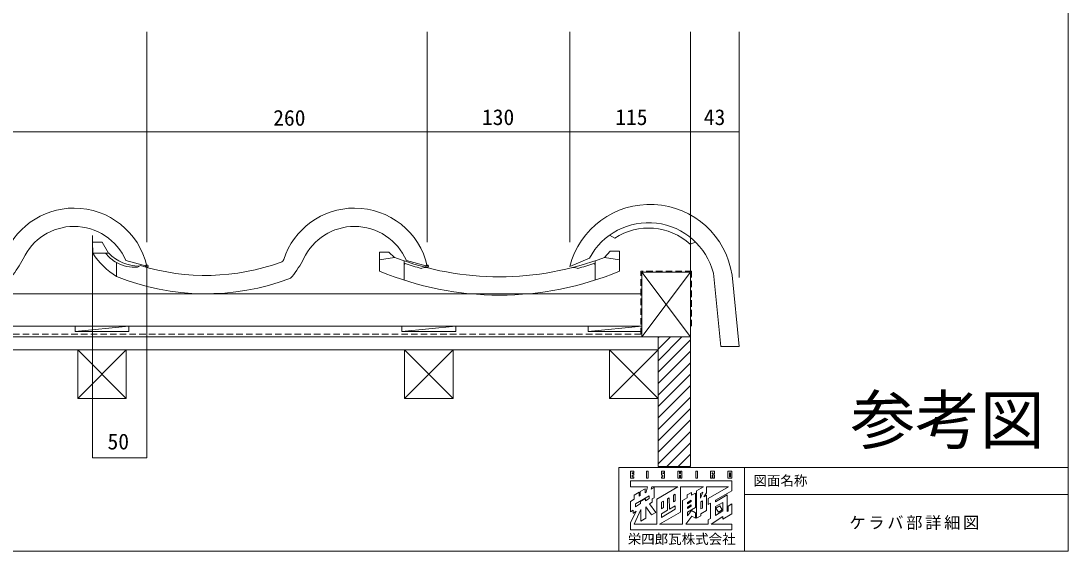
# Model space of a CAD drawing. Units: millimetres, scale not verified. Extents: x -7035 to 2796, y -3458 to 1902.
# Drawn here: x -1852 to -881, y -1438 to -947 of the extents above; entities that cross this region are included whole.
import ezdxf
from ezdxf.enums import TextEntityAlignment as Align

# ---------------------------------------------------------------- set-up
doc = ezdxf.new("R2010")
doc.units = ezdxf.units.MM
doc.header["$LTSCALE"] = 5
doc.header["$PDMODE"] = 32
doc.header["$PDSIZE"] = 2.5
doc.linetypes.add('DASHED1', pattern=[1.8, 1.2, -0.6])
doc.layers.add('0-0', color=7, linetype='Continuous', lineweight=18)
doc.styles.add('ＭＳ ゴシック', font='')
doc.styles.get('ＭＳ ゴシック').set_extended_font_data('MS Gothic')

msp = doc.modelspace()

# ---------------------------------------------------------------- linework, layer by layer
at = {"layer": '0-0'}
for p, q in [((-1735.345, -1151.477), (-1735.345, -956.528)), ((-1475.345, -1151.477), (-1475.345, -956.528)), ((-1343.345, -1151.477), (-1343.345, -956.528)), ((-1231.345, -1179.344), (-1231.345, -956.528)), ((-1186.345, -1184.405), (-1186.345, -956.528)), ((-1186.345, -1049.344), (-2667.801, -1049.344)), ((-1785.659, -1145.22), (-1785.659, -1351.344)), ((-1735.345, -1173.643), (-1735.345, -1351.344)), ((-1276.345, -1179.344), (-1231.345, -1239.344)), ((-1276.345, -1239.344), (-1231.345, -1179.344)), ((-1276.345, -1239.344), (-1276.345, -1179.344)), ((-1231.345, -1179.344), (-1276.345, -1179.344)), ((-1231.345, -1359.344), (-1231.345, -1179.344)), ((-1276.345, -1199.344), (-2580.345, -1199.344)), ((-1276.345, -1229.344), (-2580.345, -1229.344)), ((-1801.845, -1234.344), (-1751.845, -1229.344)), ((-1801.845, -1234.344), (-1801.845, -1229.344)), ((-1751.845, -1234.344), (-1751.845, -1229.344)), ((-1498.845, -1234.344), (-1448.845, -1229.344)), ((-1498.845, -1234.344), (-1498.845, -1229.344)), ((-1448.845, -1234.344), (-1448.845, -1229.344)), ((-1326.345, -1234.344), (-1276.345, -1229.344)), ((-1326.345, -1234.344), (-1326.345, -1229.344)), ((-1231.345, -1239.344), (-2625.345, -1239.344)), ((-1801.845, -1234.344), (-1751.845, -1234.344)), ((-1498.845, -1234.344), (-1448.845, -1234.344)), ((-1326.345, -1234.344), (-1276.345, -1234.344)), ((-1261.345, -1261.345), (-1239.344, -1239.344)), ((-1261.345, -1250.739), (-1249.95, -1239.344)), ((-1261.345, -1240.132), (-1260.557, -1239.344)), ((-1261.345, -1261.345), (-1239.344, -1239.344)), ((-1261.345, -1250.739), (-1249.95, -1239.344)), ((-1261.345, -1240.132), (-1260.557, -1239.344)), ((-1261.345, -1261.345), (-1239.344, -1239.344)), ((-1261.345, -1250.739), (-1249.95, -1239.344)), ((-1261.345, -1240.132), (-1260.557, -1239.344)), ((-1261.345, -1271.952), (-1231.345, -1241.952)), ((-1261.345, -1271.952), (-1231.345, -1241.952)), ((-1261.345, -1271.952), (-1231.345, -1241.952)), ((-1261.345, -1251.344), (-2595.345, -1251.344)), ((-1799.345, -1296.344), (-1754.345, -1251.344)), ((-1754.345, -1296.344), (-1799.345, -1251.344)), ((-1799.345, -1296.344), (-1799.345, -1251.344)), ((-1754.345, -1296.344), (-1754.345, -1251.344)), ((-1496.345, -1296.344), (-1451.345, -1251.344)), ((-1451.345, -1296.344), (-1496.345, -1251.344)), ((-1496.345, -1296.344), (-1496.345, -1251.344)), ((-1451.345, -1296.344), (-1451.345, -1251.344)), ((-1306.345, -1296.344), (-1261.345, -1251.344)), ((-1306.345, -1251.344), (-1261.345, -1296.344)), ((-1261.345, -1282.559), (-1231.345, -1252.559)), ((-1261.345, -1282.559), (-1231.345, -1252.559)), ((-1261.345, -1282.559), (-1231.345, -1252.559)), ((-1261.345, -1293.165), (-1231.345, -1263.165)), ((-1261.345, -1293.165), (-1231.345, -1263.165)), ((-1261.345, -1293.165), (-1231.345, -1263.165)), ((-1261.345, -1303.772), (-1231.345, -1273.772)), ((-1261.345, -1303.772), (-1231.345, -1273.772)), ((-1261.345, -1303.772), (-1231.345, -1273.772)), ((-1261.345, -1314.378), (-1231.345, -1284.378)), ((-1261.345, -1314.378), (-1231.345, -1284.378)), ((-1261.345, -1314.378), (-1231.345, -1284.378)), ((-1754.345, -1296.344), (-1799.345, -1296.344)), ((-1451.345, -1296.344), (-1496.345, -1296.344)), ((-1261.345, -1324.985), (-1231.345, -1294.985)), ((-1261.345, -1324.985), (-1231.345, -1294.985)), ((-1261.345, -1324.985), (-1231.345, -1294.985)), ((-1261.345, -1335.592), (-1231.345, -1305.592)), ((-1261.345, -1335.592), (-1231.345, -1305.592)), ((-1261.345, -1335.592), (-1231.345, -1305.592)), ((-1261.345, -1346.198), (-1231.345, -1316.198)), ((-1261.345, -1346.198), (-1231.345, -1316.198)), ((-1261.345, -1346.198), (-1231.345, -1316.198)), ((-1261.345, -1356.805), (-1231.345, -1326.805)), ((-1261.345, -1356.805), (-1231.345, -1326.805)), ((-1261.345, -1356.805), (-1231.345, -1326.805)), ((-1253.278, -1359.344), (-1231.345, -1337.411)), ((-1253.278, -1359.344), (-1231.345, -1337.411)), ((-1253.278, -1359.344), (-1231.345, -1337.411)), ((-1242.671, -1359.344), (-1231.345, -1348.018)), ((-1242.671, -1359.344), (-1231.345, -1348.018)), ((-1242.671, -1359.344), (-1231.345, -1348.018)), ((-1735.345, -1351.344), (-1785.659, -1351.344)), ((-1232.065, -1359.344), (-1231.345, -1358.625)), ((-1232.065, -1359.344), (-1231.345, -1358.625)), ((-1232.065, -1359.344), (-1231.345, -1358.625)), ((-1283.98, -1363.791), (-1287.023, -1363.791)), ((-1287.023, -1363.791), (-1287.023, -1370.208)), ((-1285.567, -1365.246), (-1283.98, -1365.246)), ((-1285.567, -1365.908), (-1285.567, -1365.246)), ((-1283.98, -1365.908), (-1285.567, -1365.908)), ((-1285.567, -1367.297), (-1283.98, -1367.297)), ((-1285.567, -1368.818), (-1285.567, -1367.297)), ((-1283.98, -1365.246), (-1283.98, -1363.791)), ((-1283.98, -1367.297), (-1283.98, -1365.908)), ((-1270.618, -1363.791), (-1272.14, -1363.791)), ((-1272.14, -1363.791), (-1272.14, -1370.208)), ((-1270.618, -1370.208), (-1270.618, -1363.791)), ((-1255.405, -1363.791), (-1258.382, -1363.791)), ((-1258.382, -1363.791), (-1258.382, -1367.297)), ((-1258.382, -1367.297), (-1256.86, -1367.297)), ((-1256.86, -1365.246), (-1255.405, -1365.246)), ((-1256.86, -1365.908), (-1256.86, -1365.246)), ((-1255.405, -1365.908), (-1256.86, -1365.908)), ((-1256.86, -1367.297), (-1256.86, -1368.818)), ((-1255.405, -1365.246), (-1255.405, -1363.791)), ((-1255.405, -1370.208), (-1255.405, -1365.908)), ((-1241.581, -1363.791), (-1243.036, -1363.791)), ((-1243.036, -1363.791), (-1243.036, -1370.208)), ((-1241.581, -1365.842), (-1241.581, -1363.791)), ((-1240.786, -1365.842), (-1241.581, -1365.842)), ((-1241.581, -1367.297), (-1240.786, -1367.297)), ((-1241.581, -1370.208), (-1241.581, -1367.297)), ((-1240.786, -1363.791), (-1240.786, -1365.842)), ((-1239.331, -1363.791), (-1240.786, -1363.791)), ((-1240.786, -1367.297), (-1240.786, -1370.208)), ((-1239.331, -1370.208), (-1239.331, -1363.791)), ((-1224.978, -1363.791), (-1226.499, -1363.791)), ((-1226.499, -1363.791), (-1226.499, -1370.208)), ((-1224.978, -1370.208), (-1224.978, -1363.791)), ((-1209.235, -1363.791), (-1212.939, -1363.791)), ((-1212.939, -1363.791), (-1212.939, -1370.208)), ((-1211.418, -1365.246), (-1210.69, -1365.246)), ((-1211.418, -1366.04), (-1211.418, -1365.246)), ((-1211.418, -1367.297), (-1210.69, -1367.297)), ((-1211.418, -1370.208), (-1211.418, -1367.297)), ((-1210.69, -1367.297), (-1210.69, -1370.208)), ((-1209.963, -1366.57), (-1209.235, -1365.842)), ((-1209.235, -1367.297), (-1209.963, -1366.57)), ((-1209.235, -1365.842), (-1209.235, -1363.791)), ((-1209.235, -1370.208), (-1209.235, -1367.297)), ((-1193.161, -1363.791), (-1196.667, -1363.791)), ((-1196.667, -1363.791), (-1196.667, -1370.208)), ((-1195.212, -1365.246), (-1194.418, -1365.246)), ((-1195.212, -1368.818), (-1195.212, -1365.246)), ((-1193.161, -1370.208), (-1193.161, -1363.791)), ((-1287.023, -1370.208), (-1283.98, -1370.208)), ((-1193.161, -1372.786), (-1287.023, -1372.786)), ((-1287.023, -1372.786), (-1287.023, -1378.145)), ((-1287.023, -1378.145), (-1271.147, -1378.145)), ((-1283.98, -1368.818), (-1285.567, -1368.818)), ((-1283.98, -1370.208), (-1283.98, -1368.818)), ((-1272.14, -1370.208), (-1270.618, -1370.208)), ((-1267.804, -1380.276), (-1267.212, -1378.145)), ((-1267.212, -1378.145), (-1243.234, -1378.145)), ((-1243.234, -1378.145), (-1262.681, -1389.522)), ((-1258.382, -1368.818), (-1258.382, -1370.208)), ((-1256.86, -1368.818), (-1258.382, -1368.818)), ((-1258.382, -1370.208), (-1255.405, -1370.208)), ((-1243.036, -1370.208), (-1241.581, -1370.208)), ((-1240.786, -1370.208), (-1239.331, -1370.208)), ((-1240.786, -1378.145), (-1219.399, -1378.145)), ((-1240.786, -1401.693), (-1240.786, -1378.145)), ((-1226.499, -1370.208), (-1224.978, -1370.208)), ((-1219.399, -1378.145), (-1225.904, -1381.981)), ((-1216.643, -1378.079), (-1196.281, -1378.079)), ((-1216.643, -1383.635), (-1216.643, -1378.079)), ((-1196.281, -1378.079), (-1214.924, -1388.926)), ((-1212.939, -1370.208), (-1211.418, -1370.208)), ((-1210.69, -1370.208), (-1209.235, -1370.208)), ((-1196.667, -1370.208), (-1193.161, -1370.208)), ((-1193.161, -1381.783), (-1193.161, -1372.786)), ((-1283.649, -1385.818), (-1283.649, -1389.654)), ((-1282.392, -1393.954), (-1269.56, -1386.507)), ((-1273.463, -1379.931), (-1277.96, -1382.511)), ((-1277.96, -1382.511), (-1277.96, -1386.281)), ((-1269.56, -1386.507), (-1269.56, -1388.993)), ((-1265.062, -1378.722), (-1267.804, -1380.276)), ((-1265.062, -1388.265), (-1265.062, -1378.722)), ((-1247.136, -1386.016), (-1245.549, -1385.05)), ((-1245.549, -1385.05), (-1245.549, -1391.11)), ((-1234.503, -1385.752), (-1234.503, -1388.463)), ((-1226.763, -1397.459), (-1226.763, -1384.032)), ((-1225.904, -1381.981), (-1225.904, -1407.315)), ((-1216.643, -1400.105), (-1216.643, -1385.884)), ((-1208.11, -1390.58), (-1193.161, -1381.783)), ((-1197.461, -1385.686), (-1208.11, -1392.182)), ((-1197.395, -1395.806), (-1197.461, -1385.686)), ((-1283.649, -1389.654), (-1287.023, -1391.639)), ((-1287.023, -1391.639), (-1287.023, -1401.23)), ((-1272.868, -1396.829), (-1267.597, -1404.27)), ((-1272.868, -1407.315), (-1272.868, -1396.829)), ((-1269.295, -1393.888), (-1266.98, -1392.499)), ((-1263.566, -1401.894), (-1269.295, -1393.888)), ((-1266.98, -1389.456), (-1265.062, -1388.265)), ((-1266.98, -1392.499), (-1266.98, -1389.456)), ((-1262.681, -1389.522), (-1262.681, -1412.805)), ((-1258.249, -1392.499), (-1256.397, -1391.359)), ((-1256.397, -1391.359), (-1256.397, -1397.459)), ((-1252.627, -1389.238), (-1251.039, -1388.332)), ((-1252.627, -1399.841), (-1252.627, -1389.238)), ((-1251.039, -1388.332), (-1250.907, -1398.848)), ((-1250.907, -1398.915), (-1245.615, -1395.872)), ((-1245.615, -1395.872), (-1245.549, -1395.938)), ((-1245.549, -1395.938), (-1245.549, -1398.981)), ((-1234.503, -1388.463), (-1238.736, -1390.845)), ((-1238.736, -1390.845), (-1238.736, -1412.805)), ((-1234.04, -1392.631), (-1230.6, -1390.54)), ((-1234.04, -1397.063), (-1230.6, -1394.972)), ((-1234.04, -1401.693), (-1226.763, -1397.459)), ((-1230.6, -1390.54), (-1230.6, -1391.837)), ((-1230.6, -1394.972), (-1230.6, -1396.269)), ((-1221.935, -1392.036), (-1220.348, -1391.069)), ((-1220.348, -1391.069), (-1220.348, -1397.884)), ((-1214.924, -1388.926), (-1214.924, -1394.483)), ((-1214.924, -1394.483), (-1212.807, -1393.254)), ((-1212.807, -1393.254), (-1212.807, -1407.58)), ((-1208.173, -1404.739), (-1208.109, -1396.448)), ((-1208.11, -1392.182), (-1208.11, -1390.58)), ((-1208.109, -1396.448), (-1201.364, -1392.582)), ((-1204.127, -1395.916), (-1207.793, -1398.035)), ((-1202.025, -1399.576), (-1204.127, -1395.916)), ((-1201.364, -1392.582), (-1201.364, -1400.502)), ((-1197.263, -1401.031), (-1197.395, -1395.806)), ((-1193.161, -1394.086), (-1196.535, -1396.07)), ((-1196.535, -1396.07), (-1196.535, -1400.568)), ((-1193.161, -1403.346), (-1193.161, -1394.086)), ((-1287.023, -1401.23), (-1284.641, -1399.869)), ((-1281.863, -1400.833), (-1287.023, -1411.416)), ((-1284.641, -1399.869), (-1284.641, -1402.685)), ((-1284.641, -1402.685), (-1284.244, -1402.487)), ((-1284.244, -1402.487), (-1281.863, -1400.833)), ((-1283.522, -1412.805), (-1277.365, -1399.328)), ((-1277.365, -1399.328), (-1277.365, -1409.961)), ((-1277.365, -1409.961), (-1272.868, -1407.315)), ((-1267.597, -1404.27), (-1263.566, -1401.894)), ((-1258.249, -1403.214), (-1252.627, -1399.841)), ((-1250.907, -1398.848), (-1250.907, -1398.915)), ((-1230.005, -1405.265), (-1226.83, -1407.315)), ((-1226.763, -1407.315), (-1226.763, -1402.156)), ((-1225.904, -1407.315), (-1221.935, -1405)), ((-1221.935, -1403.082), (-1216.643, -1400.105)), ((-1221.935, -1405), (-1221.935, -1403.082)), ((-1212.161, -1412.805), (-1201.298, -1405.841)), ((-1201.364, -1400.502), (-1208.173, -1404.739)), ((-1207.793, -1398.035), (-1205.531, -1401.561)), ((-1205.531, -1401.561), (-1202.025, -1399.576)), ((-1201.298, -1408.043), (-1193.161, -1403.346)), ((-1201.298, -1405.841), (-1201.298, -1408.043)), ((-1196.733, -1400.766), (-1197.263, -1401.031)), ((-1196.535, -1400.568), (-1196.733, -1400.766)), ((-1287.023, -1411.416), (-1287.023, -1418.097)), ((-1262.681, -1412.805), (-1283.522, -1412.805)), ((-1212.807, -1407.58), (-1214.858, -1408.836)), ((-1214.858, -1408.836), (-1214.858, -1412.805)), ((-1193.161, -1412.805), (-1212.161, -1412.805)), ((-1193.161, -1418.097), (-1193.161, -1412.805)), ((-1287.023, -1418.097), (-1193.161, -1418.097))]:
    msp.add_line(p, q, dxfattribs=at)
at = {"layer": '0-0', "color": 3}
for p, q in [((-1306.438, -1145.09), (-1301.574, -1147.814)), ((-1785.659, -1151.576), (-1776.651, -1151.576)), ((-1785.659, -1151.576), (-1785.217, -1161.702)), ((-1770.905, -1161.702), (-1776.651, -1151.576)), ((-1231.771, -1153.411), (-1226.658, -1151.376)), ((-1785.217, -1161.702), (-1770.466, -1161.702)), ((-1510.856, -1160.629), (-1505.651, -1165.597)), ((-1305.856, -1160.004), (-1311.062, -1165.597)), ((-1297.169, -1160.004), (-1305.856, -1160.004)), ((-1297.169, -1160.004), (-1297.169, -1178.343)), ((-1763.258, -1170.502), (-1763.258, -1183.284)), ((-1754.751, -1168.648), (-1735.345, -1173.643)), ((-1741.025, -1173.175), (-1743.968, -1174.597)), ((-1519.544, -1167.735), (-1505.651, -1165.597)), ((-1496.856, -1186.72), (-1496.856, -1168.8)), ((-1495.806, -1171.272), (-1496.856, -1172.323)), ((-1494.751, -1168.648), (-1475.345, -1173.643)), ((-1343.345, -1174.175), (-1325.051, -1166.393)), ((-1320.907, -1171.272), (-1319.856, -1172.323)), ((-1319.856, -1186.72), (-1319.856, -1168.8)), ((-1297.169, -1167.735), (-1311.062, -1165.597)), ((-1480.35, -1175.632), (-1480.856, -1175.845)), ((-1336.363, -1175.632), (-1335.856, -1175.845)), ((-1203.397, -1248.274), (-1210.146, -1180.252)), ((-1186.33, -1248.106), (-1192.883, -1182.06)), ((-1203.397, -1248.274), (-1186.33, -1248.106))]:
    msp.add_line(p, q, dxfattribs=at)
at = {"layer": '0-0', "color": 5, "linetype": 'DASHED1'}
for p, q in [((-1277.345, -1236.844), (-1277.345, -1178.344)), ((-1230.345, -1178.344), (-1277.345, -1178.344)), ((-1230.345, -1229.344), (-1230.345, -1178.344))]:
    msp.add_line(p, q, dxfattribs=at)
at = {"layer": '0-0', "color": 4}
for p, q in [((-1297.75, -1360.34), (-881.407, -1360.34)), ((-1297.75, -1437.7), (-1297.75, -1360.34)), ((-1181.185, -1360.34), (-1181.185, -1437.7)), ((-1181.185, -1385.35), (-881.407, -1385.35)), ((-2831.408, -1437.7), (-881.407, -1437.7))]:
    msp.add_line(p, q, dxfattribs=at)
msp.add_lwpolyline([(-2831.408, -107.7), (-881.407, -107.7), (-881.407, -1437.7)], dxfattribs=at)
at = {"layer": '0-0', "color": 3}
msp.add_lwpolyline([(-1519.544, -1178.343), (-1519.544, -1160.629), (-1510.856, -1160.629)], dxfattribs=at)
at = {"layer": '0-0', "color": 5, "linetype": 'DASHED1'}
msp.add_lwpolyline([(-1277.345, -1236.844), (-2579.345, -1236.844), (-2579.345, -1178.344), (-2626.345, -1178.344)], dxfattribs=at)
at = {"layer": '0-0'}
for points in [[(-1231.345, -1359.344), (-1261.345, -1359.344), (-1261.345, -1239.344)], [(-1261.345, -1296.344), (-1306.345, -1296.344), (-1306.345, -1251.344)], [(-1210.69, -1365.246), (-1210.69, -1366.04), (-1211.418, -1366.04)], [(-1194.418, -1365.246), (-1194.418, -1368.818), (-1195.212, -1368.818)], [(-1271.147, -1378.145), (-1272.466, -1383.128), (-1273.463, -1383.671), (-1273.463, -1379.931)], [(-1277.96, -1386.281), (-1278.952, -1386.919), (-1278.952, -1383.217), (-1283.649, -1385.818)], [(-1245.549, -1391.11), (-1247.136, -1391.975), (-1247.136, -1386.016)], [(-1226.763, -1384.032), (-1230.336, -1386.053), (-1230.336, -1383.35), (-1234.503, -1385.752)], [(-1216.643, -1385.884), (-1219.143, -1387.383), (-1216.643, -1383.635)], [(-1277.563, -1393.771), (-1282.392, -1396.611), (-1282.392, -1393.954)], [(-1273.066, -1389.284), (-1277.563, -1391.942), (-1277.563, -1393.771)], [(-1269.56, -1388.993), (-1273.066, -1391.124), (-1273.066, -1389.284)], [(-1256.397, -1397.459), (-1258.249, -1398.528), (-1258.249, -1392.499)], [(-1230.6, -1391.837), (-1234.04, -1393.943), (-1234.04, -1392.631)], [(-1230.6, -1396.269), (-1234.04, -1398.333), (-1234.04, -1397.063)], [(-1220.348, -1397.884), (-1221.935, -1398.72), (-1221.935, -1392.036)], [(-1238.736, -1412.805), (-1259.974, -1412.805), (-1240.786, -1401.693)], [(-1245.549, -1398.981), (-1258.249, -1406.494), (-1258.249, -1403.214)], [(-1214.858, -1412.805), (-1235.715, -1412.805), (-1230.005, -1405.265)], [(-1226.763, -1402.156), (-1230.564, -1400.188), (-1234.04, -1404.976), (-1234.04, -1401.693)]]:
    msp.add_lwpolyline(points, dxfattribs=at)
msp.add_lwpolyline([(-1222.001, -1384.48), (-1219.865, -1383.214), (-1222.001, -1388.605)], close=True, dxfattribs=at)
at = {"layer": '0-0', "color": 3}
for centre, radius, start, end in [((-1802.802, -1188.944), 69.019, 89.93592, 161.91255), ((-1802.648, -1188.944), 69.019, 12.80822, 90.06408), ((-1542.802, -1188.944), 69.019, 89.93592, 161.91255), ((-1542.648, -1188.944), 69.019, 12.80822, 90.06408), ((-1268.915, -1193.408), 76.875, 8.48908, 165.51092), ((-1270.27, -1195.474), 62.021, 14.20754, 152.03807), ((-1802.802, -1188.944), 52.02, 89.93592, 154.94438), ((-1802.648, -1188.944), 52.02, 22.96441, 90.06408), ((-1542.802, -1188.944), 52.02, 89.93592, 154.94438), ((-1542.648, -1188.944), 52.02, 22.96441, 90.06408), ((-1270.27, -1195.474), 57.021, 47.53333, 123.29758), ((-1730.672, -1128.167), 64.029, 211.58363, 239.40791), ((-1745.576, -1139.485), 35.704, 218.48164, 240.31324), ((-1742.186, -1134.696), 39.103, 223.68042, 269.80891), ((-1954.778, -1111.045), 118.808, 322.44821, 331.94985), ((-1747.119, -1141.956), 32.793, 240.51714, 275.51365), ((-1680.554, -978.357), 203.987, 252.75575, 289.95915), ((-1612.222, -1166.311), 3.998, 288.96305, 342.46794), ((-1694.778, -1111.045), 118.808, 322.44821, 331.94985), ((-1408.356, -912.123), 271.506, 249.01961, 290.99901), ((-1408.356, -912.123), 273.506, 251.35312, 254.62848), ((-1408.356, -912.123), 273.506, 285.37151, 288.64687), ((-1680.554, -978.357), 220.987, 248.02216, 290.57663), ((-1607.184, -1177.354), 8.986, 298.57055, 317.23188), ((-1408.356, -912.123), 288.506, 247.33198, 292.66802), ((-1477.248, -1183.006), 8, 75.73093, 112.8143), ((-1339.465, -1183.006), 8, 67.18568, 104.26906)]:
    msp.add_arc(centre, radius, start, end, dxfattribs=at)
at = {"layer": '0-0'}
for p in [(-1735.345, -1173.643), (-1475.345, -1173.643)]:
    msp.add_point(p, dxfattribs=at)

# ---------------------------------------------------------------- texts
at = {"layer": '0-0', "style": 'ＭＳ ゴシック'}
for s, height, p in [('130', 14.66, (-1424.656, -1047.404)), ('115', 14.66, (-1301.151, -1047.404)), ('43', 14.66, (-1219.041, -1047.404)), ('260', 14.66, (-1618.158, -1048.035)), ('参考図', 43.99, (-1083.094, -1351.364)), ('50', 14.66, (-1771.717, -1347.968)), ('栄四郎瓦株式会社', 9.164, (-1289.536, -1433.947))]:
    msp.add_text(s, height=height, dxfattribs=at).set_placement(p, align=Align.BOTTOM_LEFT)
at = {"layer": '0-0', "color": 3, "style": 'ＭＳ ゴシック'}
msp.add_text('図面名称', height=9.164, dxfattribs=at).set_placement((-1172.989, -1379.831), align=Align.BOTTOM_LEFT)
at = {"layer": '0-0', "color": 3, "insert": (-1084.06, -1418.073), "char_height": 11, "attachment_point": 7, "style": 'ＭＳ ゴシック'}
msp.add_mtext('\\T1.17;ケラバ部詳細図', dxfattribs=at)

doc.saveas('drawing.dxf')
